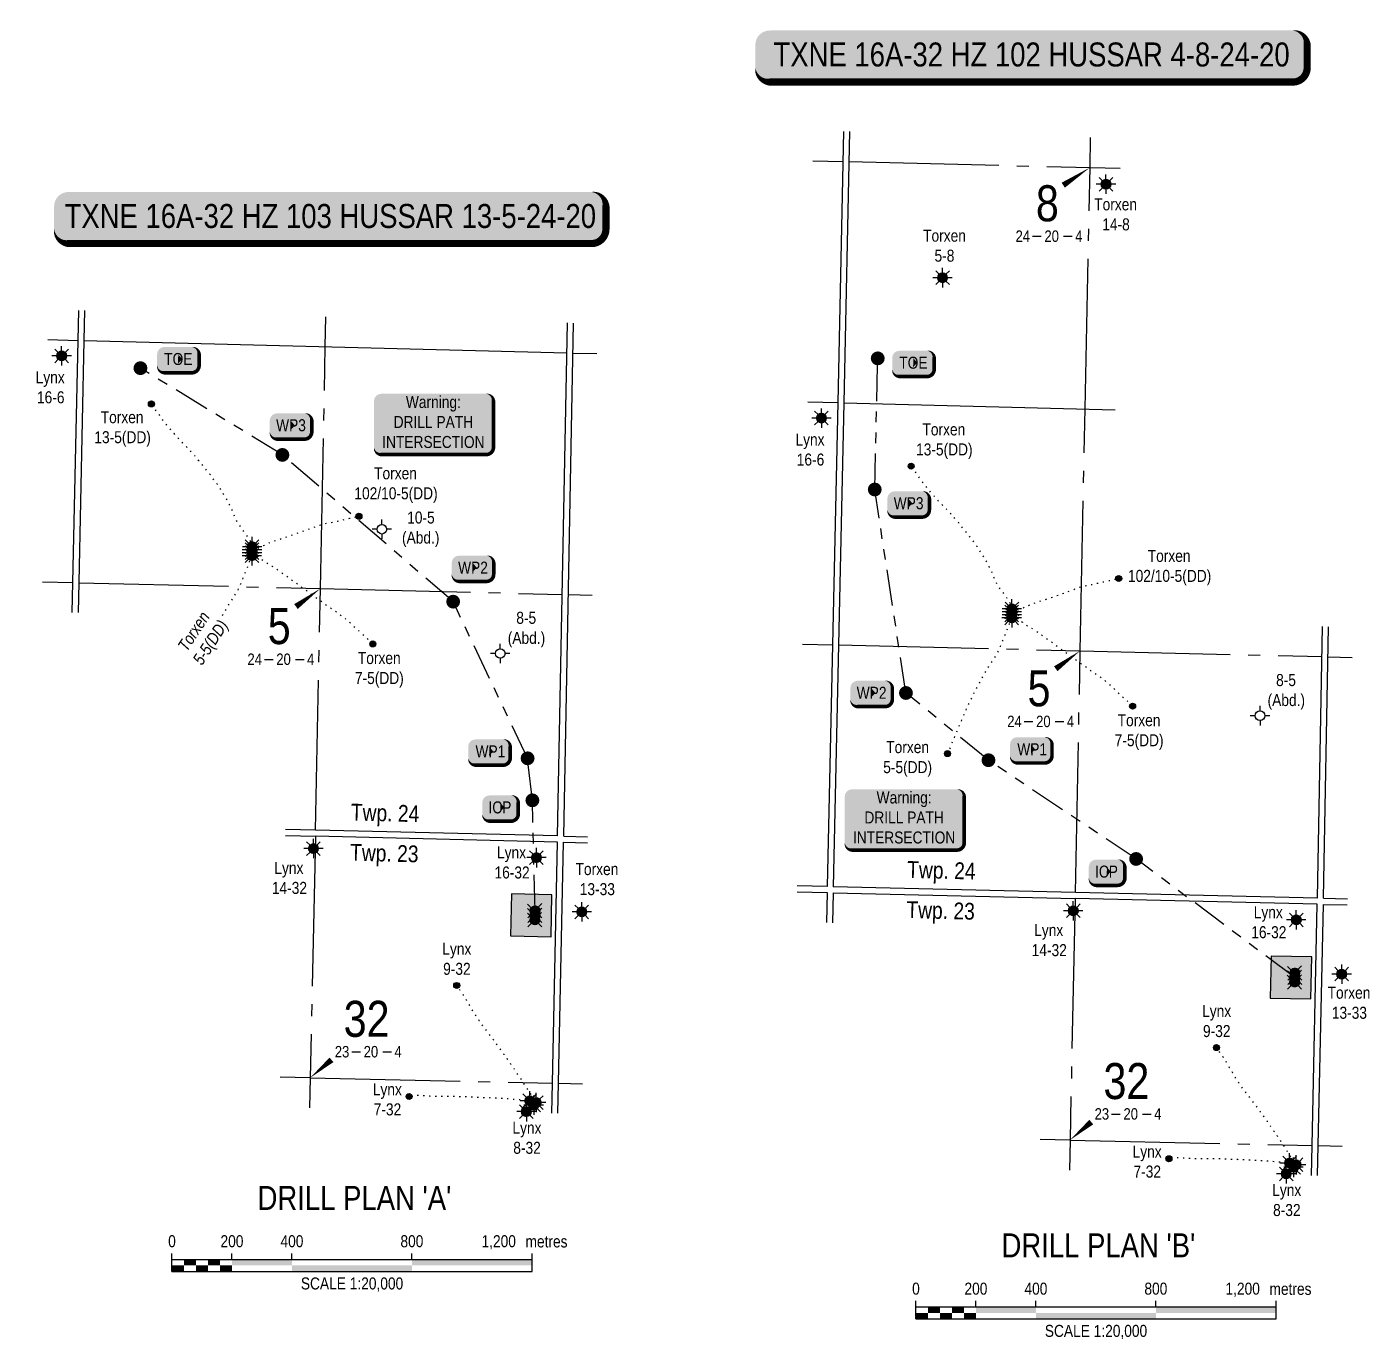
# Model space of a CAD drawing. Extents: x 376302 to 380517, y 5651241 to 5654265.
# Drawn here: x 378598 to 379718, y 5651305 to 5652398 of the extents above; entities that cross this region are included whole.
import ezdxf
from ezdxf.enums import TextEntityAlignment as Align

# ---------------------------------------------------------------- set-up
doc = ezdxf.new("R2010")
doc.units = 0
doc.header["$LTSCALE"] = 5
for name, pattern in [('foc-DOT', [1, 0.2, -0.8]), ('foc-DRILLPATH', [14.75, 6, -1.75, 1.75, -1.75, 1.75, -1.75]), ('foc-QUARTERLINE', [33, 25, -3, 2, -3])]:
    doc.linetypes.add(name, pattern=pattern)
for name, color, linetype in [('10', 1, 'Continuous'), ('9', 3, 'Continuous'), ('ABADATA-DRILL', 8, 'foc-DOT'), ('ABADATA-DRILL-T', 8, 'Continuous'), ('AS-OWNER', 7, 'Continuous'), ('D-TXT', 6, 'Continuous'), ('DETAIL-HZ-Existing', 8, 'foc-DOT'), ('DETAIL-T', 7, 'Continuous'), ('DRILL-T', 8, 'Continuous'), ('F-WS-S', 190, 'Continuous'), ('L-2', 7, 'Continuous'), ('L-BD', 7, 'Continuous'), ('L-MON', 1, 'Continuous'), ('L-QSEC', 8, 'foc-QUARTERLINE'), ('L-SEC', 7, 'Continuous'), ('L-SECLBL', 7, 'Continuous'), ('P-PDRILLPATH', 12, 'foc-DRILLPATH'), ('P-PROPOSED', 10, 'Continuous'), ('P-PROPOSED-H', 21, 'Continuous')]:
    doc.layers.add(name, color=color, linetype=linetype)
doc.styles.add('80', font='ARIALN.TTF', dxfattribs={"height": 10})
doc.styles.add('80CG', font='ARIALN.TTF', dxfattribs={"height": 10})
doc.styles.add('80L', font='ARIALN.TTF', dxfattribs={"height": 10})
doc.styles.add('SIMPLEX', font='ARIALN.TTF')

# ---------------------------------------------------------------- blocks, each defined once
blk = doc.blocks.new('*U376')
at = {"color": 0}
for p, q in [((-150, 0), (-150, 15)), ((-100, 10), (-100, 15)), ((-50, 10), (-50, 15)), ((50, 10), (50, 15)), ((150.2, 0), (150.2, 15)), ((-150, 10), (150.2, 10)), ((-150, 0), (150.2, 0))]:
    blk.add_line(p, q, dxfattribs=at)
for points in [[(-150, 5), (-140, 5), (-150, 0), (-140, 0)], [(-140, 10), (-130, 10), (-140, 5), (-130, 5)], [(-130, 5), (-120, 5), (-130, 0), (-120, 0)], [(-120, 10), (-110, 10), (-120, 5), (-110, 5)], [(-110, 5), (-100, 5), (-110, 0), (-100, 0)], [(-100, 10), (-50, 10), (-100, 5), (-50, 5)], [(-50, 5), (50, 5), (-50, 0), (50, 0)], [(50, 10), (150.2, 10), (50, 5), (150.2, 5)]]:
    blk.add_solid(points, dxfattribs=at)
at = {"color": 0, "style": '80'}
blk.add_text('metres', height=10, dxfattribs=at).set_placement((162.2, 20), align=Align.CENTER)
at = {"color": 0, "char_height": 10, "style": '80'}
for s, insert, attachment_point in [('0', (-150, 30.2), 2), ('200', (-100, 30.2), 2), ('400', (-50, 30.2), 2), ('800', (50, 30.2), 2), ('1,200', (136.7, 30.2), 3), ('SCALE 1:20,000', (0.1, -5), 2)]:
    blk.add_mtext(s, dxfattribs=dict(at, insert=insert, attachment_point=attachment_point))
blk = doc.blocks.new('*U479')
h = blk.add_hatch(color=255)
edge = h.paths.add_edge_path()
edge.add_line((-109, -11.5), (109, -11.5))
edge.add_arc((109, -5.5), 6, 270, 360)
edge.add_line((115, -5.5), (115, 4))
edge.add_arc((109, 4), 6, 0, 90)
edge.add_line((109, 10), (-109, 10))
edge.add_arc((-109, 4), 6, 90, 180)
edge.add_line((-115, 4), (-115, -5.5))
edge.add_arc((-109, -5.5), 6, 180, 270)
at = {"color": 14, "flags": 128}
blk.add_lwpolyline([(-109, -11.5, 3, 3, 0), (109, -11.5, 3, 3, 0.414214), (115, -5.5, 3, 3, 0), (115, 4, 3, 0, 0.414214), (109, 10, 0, 0, 0), (-109, 10, 0, 0, 0.414214), (-115, 4, 0, 0, 0), (-115, -5.5, 0, 3, 0.414214)], format="xyseb", close=True, dxfattribs=at)
at = {"color": 14, "style": '80'}
blk.add_attdef('ENTER_TEXT_001', (-26.85, -4.92), '', height=10, dxfattribs=at)
blk = doc.blocks.new('L-SECLBL')
at = {"layer": '9', "color": 7}
for p, q in [((-5.1, -27.8), (-12.3, -27.8)), ((20.7, -27.8), (13.5, -27.8))]:
    blk.add_line(p, q, dxfattribs=at)
at = {"layer": '10', "color": 2, "style": 'SIMPLEX'}
blk.add_attdef('SEC', text='', height=30, dxfattribs=at).set_placement((0, 0), align=Align.MIDDLE)
at = {"layer": '10', "color": 5, "style": '80L'}
blk.add_attdef('TWP', text='', height=9.5, dxfattribs=at).set_placement((-14.4, -27.4), align=Align.MIDDLE_RIGHT)
blk.add_attdef('RGE', text='', height=9.5, dxfattribs=at).set_placement((3.6, -27.4), align=Align.MIDDLE_CENTER)
blk.add_attdef('MER', text='', height=9.5, dxfattribs=at).set_placement((23.2, -27.4), align=Align.MIDDLE_LEFT)
blk = doc.blocks.new('GAS')
h = blk.add_hatch(color=255)
h.dxf.hatch_style = 1
edge = h.paths.add_edge_path()
edge.add_arc((0, 0), 0.9, 0, 360)
for p, q in [((-0.81, 0), (-1.62, 0)), ((-0.57, 0.57), (-1.14, 1.14)), ((0, 0.81), (0, 1.62)), ((0.57, 0.57), (1.14, 1.14)), ((1.62, 0), (0.81, 0)), ((-0.57, -0.57), (-1.14, -1.14)), ((0, -0.81), (0, -1.62)), ((1.14, -1.14), (0.57, -0.57))]:
    blk.add_line(p, q)
blk.add_circle((0, 0), 0.8)
blk = doc.blocks.new('BH-Existing')
at = {"layer": 'ABADATA-DRILL-T'}
h = blk.add_hatch(color=256, dxfattribs=at)
h.dxf.hatch_style = 1
edge = h.paths.add_edge_path()
edge.add_arc((0, 0), 0.5, 0, 360)
blk.add_circle((0, 0), 0.5, dxfattribs=at)
blk = doc.blocks.new('plbh')
at = {"layer": 'L-MON'}
h = blk.add_hatch(color=255, dxfattribs=at)
h.dxf.hatch_style = 1
edge = h.paths.add_edge_path()
edge.add_arc((0, 0), 1.16, 0, 360)
h = blk.add_hatch(color=256, dxfattribs=at)
h.dxf.hatch_style = 1
h.paths.add_polyline_path([(-0.96, 0, 1), (0.96, 0, 1)])
h.paths.add_polyline_path([(0.91, 0, -1), (-0.91, 0, -1)], flags=16)
h.paths.add_polyline_path([(0.45, 0, -1), (-0.45, 0, -1)], flags=0)
h = blk.add_hatch(color=256, dxfattribs=at)
h.dxf.hatch_style = 1
h.paths.add_polyline_path([(-0.45, 0, 1), (0.45, 0, 1)])
h.paths.add_polyline_path([(0.4, 0, -1), (-0.4, 0, -1)], flags=16)
at = {"layer": 'L-MON', "color": 240}
for radius in [0.96, 0.91, 0.45, 0.4]:
    blk.add_circle((0, 0), radius, dxfattribs=at)
blk = doc.blocks.new('*U469')
h = blk.add_hatch(color=59)
edge = h.paths.add_edge_path()
edge.add_line((-9, -11.5), (9, -11.5))
edge.add_arc((9, -5.5), 6, 270, 360)
edge.add_line((15, -5.5), (15, 4))
edge.add_arc((9, 4), 6, 0, 90)
edge.add_line((9, 10), (-9, 10))
edge.add_arc((-9, 4), 6, 90, 180)
edge.add_line((-15, 4), (-15, -5.5))
edge.add_arc((-9, -5.5), 6, 180, 270)
at = {"color": 1, "flags": 128}
blk.add_lwpolyline([(-9, -11.5, 3, 3, 0), (9, -11.5, 3, 3, 0.414214), (15, -5.5, 3, 3, 0), (15, 4, 3, 0, 0.414214), (9, 10, 0, 0, 0), (-9, 10, 0, 0, 0.414214), (-15, 4, 0, 0, 0), (-15, -5.5, 0, 3, 0.414214)], format="xyseb", close=True, dxfattribs=at)
blk.add_lwpolyline([(3.4, -0.1, 0, 7.5, 0), (0, 0, 0, 0, 0)], format="xyseb", dxfattribs=at)
at = {"color": 1, "style": '80'}
blk.add_attdef('ENTER_TEXT_001', (-36, -5), '', height=10, dxfattribs=at)
blk = doc.blocks.new('*U468')
h = blk.add_hatch(color=59)
edge = h.paths.add_edge_path()
edge.add_line((-11.5, -11.5), (11.5, -11.5))
edge.add_arc((11.5, -5.5), 6, 270, 360)
edge.add_line((17.5, -5.5), (17.5, 4))
edge.add_arc((11.5, 4), 6, 0, 90)
edge.add_line((11.5, 10), (-11.5, 10))
edge.add_arc((-11.5, 4), 6, 90, 180)
edge.add_line((-17.5, 4), (-17.5, -5.5))
edge.add_arc((-11.5, -5.5), 6, 180, 270)
at = {"color": 1, "flags": 128}
blk.add_lwpolyline([(-11.5, -11.5, 3, 3, 0), (11.5, -11.5, 3, 3, 0.414214), (17.5, -5.5, 3, 3, 0), (17.5, 4, 3, 0, 0.414214), (11.5, 10, 0, 0, 0), (-11.5, 10, 0, 0, 0.414214), (-17.5, 4, 0, 0, 0), (-17.5, -5.5, 0, 3, 0.414214)], format="xyseb", close=True, dxfattribs=at)
blk.add_lwpolyline([(3.4, -0.1, 0, 7.5, 0), (0, 0, 0, 0, 0)], format="xyseb", dxfattribs=at)
at = {"color": 1, "style": '80'}
blk.add_attdef('ENTER_TEXT_001', (-36, -5), '', height=10, dxfattribs=at)
blk = doc.blocks.new('Gabd')
for p, q in [((-0.81, 0), (-1.62, 0)), ((0, 0.81), (0, 1.62)), ((1.62, 0), (0.81, 0)), ((0, -0.81), (0, -1.62))]:
    blk.add_line(p, q)
blk.add_circle((0, 0), 0.8)
blk = doc.blocks.new('WC')
at = {"layer": 'L-MON'}
h = blk.add_hatch(color=255, dxfattribs=at)
h.dxf.hatch_style = 1
edge = h.paths.add_edge_path()
edge.add_arc((0, 0), 0.9, 0, 360)
at = {"layer": 'L-MON', "color": 240, "flags": 128}
for points in [[(-0.62, 0.5), (-1.23, 1.12)], [(0.52, 0.61), (1.13, 1.21)], [(-1.18, -1.18), (-0.56, -0.57)], [(1.16, -1.18), (0.56, -0.57)]]:
    blk.add_lwpolyline(points, dxfattribs=at)
at = {"layer": 'L-MON', "color": 240}
for radius in [0.8, 0.373]:
    blk.add_circle((0, 0), radius, dxfattribs=at)

msp = doc.modelspace()

# ---------------------------------------------------------------- hatches: boundary and pattern name
h = msp.add_hatch(color=50)
edge = h.paths.add_edge_path()
edge.add_line((378893.503, 5652042.052), (378981.096, 5652042.052))
edge.add_arc((378981.096, 5652048.052), 6, 270, 360)
edge.add_line((378987.096, 5652048.052), (378987.096, 5652086.673))
edge.add_arc((378981.096, 5652086.673), 6, 360, 450)
edge.add_line((378981.096, 5652092.674), (378893.503, 5652092.674))
edge.add_arc((378893.503, 5652086.673), 6, 90, 180)
edge.add_line((378887.503, 5652086.673), (378887.503, 5652048.052))
edge.add_arc((378893.503, 5652048.052), 6, 180, 270)
h = msp.add_hatch(color=50)
edge = h.paths.add_edge_path()
edge.add_line((379285.789, 5651712.476), (379373.382, 5651712.476))
edge.add_arc((379373.382, 5651718.476), 6, 270, 360)
edge.add_line((379379.382, 5651718.476), (379379.382, 5651757.098))
edge.add_arc((379373.382, 5651757.098), 6, 0, 90)
edge.add_line((379373.382, 5651763.098), (379285.789, 5651763.098))
edge.add_arc((379285.789, 5651757.098), 6, 90, 180)
edge.add_line((379279.788, 5651757.098), (379279.788, 5651718.476))
edge.add_arc((379285.789, 5651718.476), 6, 180, 270)
at = {"layer": 'P-PROPOSED-H'}
h = msp.add_hatch(color=256, dxfattribs=at)
h.dxf.hatch_style = 1
h.paths.add_polyline_path([(379035.056, 5651640.305), (379035.786, 5651675.297), (379002.044, 5651676.001), (379001.313, 5651641.009)])
h = msp.add_hatch(color=256, dxfattribs=at)
h.dxf.hatch_style = 1
h.paths.add_polyline_path([(379668.21, 5651588.462), (379668.941, 5651623.454), (379635.198, 5651624.158), (379634.468, 5651589.166)])

# ---------------------------------------------------------------- linework, layer by layer
at = {"color": 240, "flags": 128}
for points in [[(378893.503, 5652042.052, 3, 3, 0), (378981.096, 5652042.052, 3, 3, 0.41421356), (378987.096, 5652048.052, 3, 3, 0), (378987.096, 5652086.673, 3, 0, 0.41421356), (378981.096, 5652092.674, 0, 0, 0), (378893.503, 5652092.674, 0, 0, 0.41421356), (378887.503, 5652086.673, 0, 0, 0), (378887.503, 5652048.052, 0, 3, 0.41421356)], [(379285.789, 5651712.476, 3, 3, 0), (379373.382, 5651712.476, 3, 3, 0.41421356), (379379.382, 5651718.476, 3, 3, 0), (379379.382, 5651757.098, 3, 0, 0.41421356), (379373.382, 5651763.098, 0, 0, 0), (379285.789, 5651763.098, 0, 0, 0.41421356), (379279.788, 5651757.098, 0, 0, 0), (379279.788, 5651718.476, 0, 3, 0.41421356)]]:
    msp.add_lwpolyline(points, format="xyseb", close=True, dxfattribs=at)
at = {"layer": 'ABADATA-DRILL', "flags": 128}
for points in [[(379419.098, 5651913.452), (379419.098, 5651913.452), (379419.121, 5651914.202), (379419.036, 5651914.001), (379418.572, 5651916.036), (379417.774, 5651918.034), (379416.231, 5651920.472), (379414.785, 5651922.653), (379411.546, 5651927.371), (379409.477, 5651930), (379407.413, 5651932.886), (379405.661, 5651936.187), (379404.081, 5651939.998), (379402.25, 5651944.602), (379398.488, 5651952.242), (379395.723, 5651956.731), (379390.067, 5651965.481), (379384.896, 5651972.567), (379381.716, 5651976.543), (379378.307, 5651980.737), (379374.81, 5651985.034), (379370.106, 5651990.615), (379365.219, 5651995.92), (379361.392, 5651999.799), (379357.684, 5652003.623), (379354.11, 5652007.638), (379350.734, 5652011.644), (379348.532, 5652014.211), (379345.412, 5652018.188), (379343.442, 5652020.939), (379339.632, 5652026.256), (379339.571, 5652026.34), (379336.667, 5652030.32), (379335.158, 5652032.385)], [(378785.901, 5651962.791), (378785.901, 5651962.791), (378785.919, 5651962.801), (378786.032, 5651962.821), (378786.789, 5651963.1), (378788.36, 5651963.738), (378790.095, 5651964.297), (378792.926, 5651965.24), (378796.363, 5651966.689), (378800.267, 5651968.436), (378804.566, 5651970.134), (378811.406, 5651972.375), (378817.442, 5651974.354), (378825.125, 5651977.094), (378832.692, 5651979.793), (378838.63, 5651981.969), (378840.948, 5651982.842), (378845.32, 5651984.278), (378850.729, 5651985.352), (378855.012, 5651986.113), (378857.124, 5651986.645), (378861.301, 5651987.658), (378867.43, 5651989.032), (378870.244, 5651989.663), (378871.029, 5651989.834), (378872.952, 5651990.221), (378874.997, 5651990.605)], [(379418.935, 5651905.943), (379418.935, 5651905.943), (379418.928, 5651905.936), (379418.817, 5651905.721), (379418.543, 5651905.142), (379418.133, 5651904.086), (379417.493, 5651902.653), (379416.724, 5651900.835), (379416.039, 5651898.63), (379414.773, 5651895.193), (379413.55, 5651892.363), (379412.241, 5651889.338), (379410.884, 5651885.943), (379409.467, 5651882.225), (379407.716, 5651878.372), (379403.077, 5651870.495), (379398.659, 5651863.784), (379396.267, 5651859.791), (379393.424, 5651854.531), (379389.002, 5651846.509), (379386.909, 5651842.464), (379383.603, 5651835.492), (379380.365, 5651828.347), (379377.324, 5651821.308), (379374.281, 5651814.271), (379371.365, 5651807.179), (379368.38, 5651799.746), (379367.593, 5651797.814), (379366.678, 5651795.507), (379365.445, 5651792.824)], [(379022.738, 5651502.071), (379023.29, 5651501.208), (379022.738, 5651502.071), (379013.768, 5651516.076), (379013.377, 5651516.685), (379012.152, 5651518.6), (379010.893, 5651520.535), (379009.603, 5651522.459), (379008.308, 5651524.368), (379006.979, 5651526.302), (379005.658, 5651528.194), (379004.265, 5651530.19), (379002.914, 5651532.163), (379001.57, 5651534.128), (379000.228, 5651536.06), (378998.877, 5651538.025), (378997.487, 5651540.029), (378996.047, 5651542.054), (378994.617, 5651544.063), (378993.182, 5651546.075), (378991.771, 5651548.049), (378990.374, 5651549.988), (378988.971, 5651551.887), (378987.514, 5651553.81), (378986.053, 5651555.705), (378984.595, 5651557.603), (378983.153, 5651559.515), (378981.723, 5651561.422), (378980.314, 5651563.288), (378978.959, 5651565.096), (378977.656, 5651566.872), (378976.397, 5651568.61), (378975.202, 5651570.314), (378974.069, 5651572.004), (378972.979, 5651573.675), (378971.952, 5651575.3), (378970.938, 5651576.93), (378969.953, 5651578.536), (378969.022, 5651580.076), (378968.161, 5651581.542), (378967.379, 5651582.933), (378966.672, 5651584.218), (378966.002, 5651585.394), (378965.362, 5651586.455), (378964.75, 5651587.427), (378964.169, 5651588.334), (378963.619, 5651589.184), (378963.1, 5651589.982), (378962.586, 5651590.762), (378962.081, 5651591.516), (378961.589, 5651592.258), (378961.116, 5651592.972), (378960.659, 5651593.651), (378960.217, 5651594.299), (378959.801, 5651594.912), (378959.42, 5651595.481), (378959.067, 5651596.007), (378958.729, 5651596.502), (378958.402, 5651596.968), (378958.09, 5651597.408), (378957.814, 5651597.797), (378957.565, 5651598.146), (378957.328, 5651598.481), (378957.11, 5651598.787), (378956.906, 5651599.056), (378956.715, 5651599.296), (378956.63, 5651599.413), (378956.436, 5651599.675)], [(379655.892, 5651450.229), (379656.444, 5651449.365), (379655.892, 5651450.229), (379646.922, 5651464.233), (379646.531, 5651464.842), (379645.307, 5651466.757), (379644.047, 5651468.692), (379642.757, 5651470.616), (379641.462, 5651472.525), (379640.133, 5651474.459), (379638.812, 5651476.351), (379637.419, 5651478.347), (379636.068, 5651480.32), (379634.725, 5651482.285), (379633.383, 5651484.217), (379632.031, 5651486.183), (379630.641, 5651488.186), (379629.201, 5651490.211), (379627.771, 5651492.22), (379626.336, 5651494.233), (379624.925, 5651496.207), (379623.528, 5651498.145), (379622.125, 5651500.044), (379620.668, 5651501.967), (379619.207, 5651503.862), (379617.75, 5651505.76), (379616.307, 5651507.672), (379614.877, 5651509.579), (379613.468, 5651511.445), (379612.113, 5651513.253), (379610.81, 5651515.029), (379609.551, 5651516.767), (379608.356, 5651518.471), (379607.223, 5651520.161), (379606.133, 5651521.832), (379605.106, 5651523.457), (379604.092, 5651525.087), (379603.107, 5651526.693), (379602.176, 5651528.233), (379601.316, 5651529.699), (379600.534, 5651531.09), (379599.826, 5651532.375), (379599.157, 5651533.551), (379598.517, 5651534.612), (379597.904, 5651535.584), (379597.323, 5651536.491), (379596.773, 5651537.341), (379596.255, 5651538.139), (379595.741, 5651538.919), (379595.236, 5651539.674), (379594.743, 5651540.415), (379594.27, 5651541.129), (379593.814, 5651541.808), (379593.371, 5651542.456), (379592.956, 5651543.069), (379592.574, 5651543.638), (379592.222, 5651544.164), (379591.883, 5651544.66), (379591.557, 5651545.125), (379591.244, 5651545.565), (379590.969, 5651545.954), (379590.719, 5651546.303), (379590.482, 5651546.638), (379590.264, 5651546.944), (379590.061, 5651547.214), (379589.869, 5651547.453), (379589.784, 5651547.57), (379589.59, 5651547.832)], [(379017.367, 5651503.534), (379018.388, 5651503.445), (379017.367, 5651503.534), (379001.106, 5651504.946), (379000.08, 5651505.035), (378997.854, 5651505.21), (378995.559, 5651505.357), (378993.282, 5651505.486), (378990.934, 5651505.592), (378988.555, 5651505.681), (378986.204, 5651505.78), (378983.811, 5651505.899), (378981.421, 5651506.013), (378979.033, 5651506.112), (378976.647, 5651506.227), (378974.281, 5651506.335), (378971.938, 5651506.443), (378969.595, 5651506.552), (378967.267, 5651506.644), (378964.876, 5651506.751), (378962.53, 5651506.849), (378960.221, 5651506.917), (378957.957, 5651506.973), (378955.73, 5651507.026), (378953.548, 5651507.068), (378951.388, 5651507.104), (378949.276, 5651507.127), (378947.21, 5651507.128), (378945.157, 5651507.117), (378943.121, 5651507.103), (378941.133, 5651507.093), (378939.217, 5651507.1), (378937.365, 5651507.139), (378935.596, 5651507.206), (378933.903, 5651507.292), (378932.28, 5651507.395), (378930.725, 5651507.522), (378929.252, 5651507.645), (378927.885, 5651507.76), (378926.632, 5651507.862), (378925.518, 5651507.906), (378924.517, 5651507.877), (378923.572, 5651507.822), (378922.683, 5651507.766), (378921.902, 5651507.702), (378921.21, 5651507.626), (378920.573, 5651507.553), (378920.001, 5651507.489), (378919.53, 5651507.435), (378919.159, 5651507.394), (378918.88, 5651507.366), (378918.635, 5651507.342), (378918.402, 5651507.332), (378918.222, 5651507.332), (378918.084, 5651507.325), (378917.954, 5651507.31), (378917.828, 5651507.296), (378917.701, 5651507.281), (378917.575, 5651507.269), (378917.455, 5651507.262), (378917.337, 5651507.255), (378917.227, 5651507.245), (378917.121, 5651507.225), (378917.016, 5651507.203), (378916.923, 5651507.185), (378916.8, 5651507.16)], [(379014.491, 5651494.356), (379014.66, 5651495.367), (379014.491, 5651494.356), (379011.76, 5651478.138), (379011.641, 5651477.445), (379011.291, 5651475.275), (379010.967, 5651473.076), (379010.651, 5651470.847), (379010.345, 5651468.593), (379010.152, 5651467.183)], [(379650.521, 5651451.691), (379651.542, 5651451.602), (379650.521, 5651451.691), (379634.26, 5651453.103), (379633.235, 5651453.192), (379631.008, 5651453.367), (379628.714, 5651453.514), (379626.436, 5651453.644), (379624.088, 5651453.749), (379621.709, 5651453.838), (379619.358, 5651453.937), (379616.966, 5651454.056), (379614.575, 5651454.17), (379612.187, 5651454.269), (379609.801, 5651454.384), (379607.436, 5651454.492), (379605.093, 5651454.601), (379602.75, 5651454.709), (379600.421, 5651454.801), (379598.031, 5651454.908), (379595.685, 5651455.006), (379593.376, 5651455.074), (379591.111, 5651455.13), (379588.884, 5651455.183), (379586.702, 5651455.225), (379584.543, 5651455.261), (379582.43, 5651455.284), (379580.364, 5651455.285), (379578.311, 5651455.274), (379576.275, 5651455.26), (379574.287, 5651455.25), (379572.372, 5651455.258), (379570.519, 5651455.297), (379568.751, 5651455.364), (379567.057, 5651455.449), (379565.434, 5651455.552), (379563.879, 5651455.679), (379562.407, 5651455.802), (379561.039, 5651455.917), (379559.786, 5651456.019), (379558.672, 5651456.063), (379557.671, 5651456.034), (379556.727, 5651455.979), (379555.838, 5651455.923), (379555.056, 5651455.859), (379554.364, 5651455.783), (379553.727, 5651455.71), (379553.155, 5651455.646), (379552.684, 5651455.593), (379552.313, 5651455.551), (379552.035, 5651455.523), (379551.789, 5651455.499), (379551.556, 5651455.489), (379551.376, 5651455.489), (379551.238, 5651455.482), (379551.108, 5651455.467), (379550.983, 5651455.453), (379550.855, 5651455.438), (379550.729, 5651455.426), (379550.609, 5651455.419), (379550.492, 5651455.412), (379550.381, 5651455.402), (379550.276, 5651455.382), (379550.17, 5651455.36), (379550.077, 5651455.342), (379549.954, 5651455.317)], [(379647.646, 5651442.513), (379647.815, 5651443.524), (379647.646, 5651442.513), (379644.914, 5651426.295), (379644.795, 5651425.602), (379644.446, 5651423.432), (379644.121, 5651421.233), (379643.805, 5651419.004), (379643.499, 5651416.75), (379643.307, 5651415.34)]]:
    msp.add_lwpolyline(points, dxfattribs=at)
at = {"layer": 'L-BD', "flags": 128}
for points in [[(379484.202, 5652281.235, 0, 5, 0), (379461.878, 5652266.498, 0, 0, 0)], [(378842.905, 5651930.397, 0, 5, 0), (378822.524, 5651915.399, 0, 0, 0)], [(379476.059, 5651878.554, 0, 5, 0), (379455.678, 5651863.556, 0, 0, 0)]]:
    msp.add_lwpolyline(points, format="xyseb", dxfattribs=at)
at = {"layer": 'L-QSEC'}
for p, q in [((379484.216, 5652281.235), (379484.728, 5652306.23)), ((379253.282, 5652286.925), (379278.289, 5652286.309)), ((379283.318, 5652286.185), (379484.216, 5652281.235)), ((379484.216, 5652281.235), (379509.208, 5652280.62)), ((378846.949, 5652132.022), (378847.458, 5652156.916)), ((378842.918, 5651930.396), (378846.949, 5652132.022)), ((379476.073, 5651878.553), (379480.104, 5652080.18)), ((378611.422, 5651936.026), (378636.615, 5651935.413)), ((378641.443, 5651935.296), (378842.905, 5651930.397)), ((378838.833, 5651729.012), (378842.905, 5651930.399)), ((378842.905, 5651930.397), (379044.41, 5651925.497)), ((379049.439, 5651925.374), (379069.382, 5651924.89)), ((379244.577, 5651884.183), (379269.769, 5651883.57)), ((379274.598, 5651883.453), (379476.059, 5651878.554)), ((379471.987, 5651677.169), (379476.059, 5651878.556)), ((379476.059, 5651878.554), (379677.565, 5651873.654)), ((379682.593, 5651873.532), (379702.536, 5651873.047)), ((378834.384, 5651522.665), (378809.391, 5651523.233)), ((378834.384, 5651522.665), (378833.86, 5651497.67)), ((378834.384, 5651522.665), (379036.243, 5651518.236)), ((379041.272, 5651518.13), (379061.216, 5651517.67)), ((379467.538, 5651470.822), (379442.545, 5651471.39)), ((379467.538, 5651470.822), (379467.014, 5651445.827)), ((379467.538, 5651470.822), (379669.397, 5651466.393)), ((379674.426, 5651466.287), (379694.37, 5651465.827))]:
    msp.add_line(p, q, dxfattribs=at)
at = {"layer": 'L-SEC'}
for p, q in [((379278.831, 5652311.303), (379273.931, 5652085.352)), ((379283.86, 5652311.179), (379278.96, 5652085.243)), ((378641.318, 5652162.182), (378640.776, 5652137.195)), ((378646.347, 5652162.053), (378645.805, 5652137.086)), ((379040.578, 5651724.222), (379048.719, 5652151.77)), ((379045.607, 5651724.102), (379053.747, 5652151.641)), ((378615.784, 5652137.834), (378640.976, 5652137.19)), ((378645.805, 5652137.067), (379048.243, 5652126.774)), ((379053.272, 5652126.678), (379073.236, 5652126.167)), ((379248.939, 5652085.991), (379274.131, 5652085.347)), ((379278.959, 5652085.224), (379505.103, 5652079.44)), ((378636.415, 5651935.418), (378635.875, 5651910.432)), ((378641.444, 5651935.309), (378640.903, 5651910.31)), ((379673.732, 5651672.379), (379678.04, 5651898.641)), ((379678.761, 5651672.259), (379683.069, 5651898.519)), ((379269.569, 5651883.575), (379265.214, 5651682.089)), ((379274.598, 5651883.466), (379270.243, 5651681.963)), ((378813.696, 5651724.578), (378838.718, 5651723.983)), ((378838.852, 5651729.015), (378813.799, 5651729.61)), ((379040.459, 5651719.194), (378838.714, 5651723.984)), ((379040.578, 5651724.222), (378838.833, 5651729.012)), ((379045.607, 5651724.102), (379065.497, 5651723.64)), ((379036.243, 5651518.236), (379040.459, 5651719.194)), ((379041.272, 5651518.13), (379045.487, 5651719.073)), ((379045.487, 5651719.073), (379065.392, 5651718.611)), ((379240.112, 5651677.65), (379265.114, 5651677.056)), ((379265.214, 5651682.089), (379240.221, 5651682.682)), ((379265.114, 5651677.056), (379264.573, 5651652.059)), ((379270.142, 5651676.934), (379269.602, 5651651.939)), ((379270.142, 5651676.934), (379471.873, 5651672.141)), ((379472.006, 5651677.172), (379270.243, 5651681.963)), ((379673.732, 5651672.379), (379471.987, 5651677.169)), ((379673.613, 5651667.351), (379471.868, 5651672.141)), ((379669.397, 5651466.393), (379673.613, 5651667.351)), ((379678.641, 5651667.23), (379698.546, 5651666.768)), ((379678.761, 5651672.259), (379698.651, 5651671.797)), ((379035.712, 5651493.237), (379036.243, 5651518.236)), ((379040.74, 5651493.126), (379041.272, 5651518.13)), ((379668.866, 5651441.39), (379669.397, 5651466.393)), ((379673.895, 5651441.28), (379674.426, 5651466.287))]:
    msp.add_line(p, q, dxfattribs=at)
at = {"layer": 'L-SECLBL', "flags": 128}
for points in [[(378834.33, 5651522.675, 0, 5, 0), (378852.118, 5651537.672, 0, 0, 0)], [(379467.484, 5651470.832, 0, 5, 0), (379485.273, 5651485.829, 0, 0, 0)]]:
    msp.add_lwpolyline(points, format="xyseb", dxfattribs=at)
at = {"layer": 'P-PDRILLPATH'}
for p, q in [((379304.816, 5652012.932), (379307.317, 5652122.22)), ((379330.825, 5651843.374), (379304.816, 5652012.932)), ((379015.529, 5651788.931), (378953.508, 5651919.475)), ((379019.531, 5651753.919), (379015.529, 5651788.931)), ((379522.641, 5651705.077), (379399.598, 5651787.355)), ((379021.752, 5651661.835), (379019.531, 5651753.919)), ((379654.814, 5651606.245), (379522.641, 5651705.077))]:
    msp.add_line(p, q, dxfattribs=at)
at = {"layer": 'P-PROPOSED'}
for points in [[(379035.056, 5651640.305), (379035.786, 5651675.297), (379002.044, 5651676.001), (379001.313, 5651641.009)], [(379668.21, 5651588.462), (379668.941, 5651623.454), (379635.198, 5651624.158), (379634.468, 5651589.166)]]:
    msp.add_lwpolyline(points, close=True, dxfattribs=at)

# ---------------------------------------------------------------- block references
ref = msp.add_blockref('*U479', (379435.255, 5652375.445), dxfattribs=dict(xscale=1.999315659999983, yscale=1.999315659999983, zscale=1.999315659999983))
ref.add_attrib('ENTER_TEXT_001', 'TXNE 16A-32 HZ 102 HUSSAR 4-8-24-20', (379220.431, 5652365.442), dxfattribs={"color": 14, "height": 19.99316, "style": '80'})
ref = msp.add_blockref('*U479', (378850.887, 5652240.872), dxfattribs=dict(xscale=1.999315659999983, yscale=1.999315659999983, zscale=1.999315659999983))
ref.add_attrib('ENTER_TEXT_001', 'TXNE 16A-32 HZ 103 HUSSAR 13-5-24-20', (378629.694, 5652230.868), dxfattribs={"color": 14, "height": 19.99316, "style": '80'})
at = {"layer": 'ABADATA-DRILL-T', "xscale": 4.99828915, "yscale": 4.99828915, "zscale": 4.99828915}
for name, p in [('BH-Existing', (378875, 5651990.6)), ('Gabd', (378894.135, 5651979.82)), ('Gabd', (378992.725, 5651876.278)), ('Gabd', (379625.88, 5651824.435)), ('BH-Existing', (378956.436, 5651599.675)), ('BH-Existing', (379589.59, 5651547.832)), ('BH-Existing', (378916.8, 5651507.16)), ('BH-Existing', (379549.954, 5651455.317))]:
    msp.add_blockref(name, p, dxfattribs=at)
at = {"layer": 'ABADATA-DRILL-T', "color": 6, "xscale": 4.99828915, "yscale": 4.99828915, "zscale": 4.99828915}
for p in [(378785.841, 5651960.289), (378785.901, 5651962.791), (378785.943, 5651965.295), (378785.781, 5651957.786), (379418.935, 5651905.943), (379418.995, 5651908.446), (379419.055, 5651910.949), (379419.098, 5651913.452), (379022.917, 5651706.166), (379656.071, 5651654.323), (379017.367, 5651503.534), (379022.738, 5651502.071), (379020.635, 5651499.98), (379650.521, 5651451.691), (379653.789, 5651448.137), (379655.892, 5651450.229)]:
    msp.add_blockref('GAS', p, dxfattribs=at)
at = {"layer": 'AS-OWNER'}
ref = msp.add_blockref('*U468', (378724.307, 5652121.697), dxfattribs=dict(at, xscale=0.99965783, yscale=0.99965783, zscale=0.99965783))
ref.add_attrib('ENTER_TEXT_001', 'TOE', (378712.697, 5652116.695), dxfattribs={"layer": '0', "color": 1, "height": 9.9966, "style": '80'})
ref = msp.add_blockref('*U468', (379336.897, 5652118.596), dxfattribs=dict(at, xscale=0.99965783, yscale=0.99965783, zscale=0.99965783))
ref.add_attrib('ENTER_TEXT_001', 'TOE', (379325.288, 5652113.595), dxfattribs={"layer": '0', "color": 1, "height": 9.9966, "style": '80'})
ref = msp.add_blockref('*U468', (378818.189, 5652066.409), dxfattribs=dict(at, xscale=0.99965783, yscale=0.99965783, zscale=0.99965783))
ref.add_attrib('ENTER_TEXT_001', 'WP3', (378805.976, 5652061.476), dxfattribs={"layer": '0', "color": 1, "height": 9.9966, "style": '80'})
ref = msp.add_blockref('*U468', (379332.855, 5652001.447), dxfattribs=dict(at, xscale=0.99965783, yscale=0.99965783, zscale=0.99965783))
ref.add_attrib('ENTER_TEXT_001', 'WP3', (379320.642, 5651996.513), dxfattribs={"layer": '0', "color": 1, "height": 9.9966, "style": '80'})
ref = msp.add_blockref('*U468', (378969.806, 5651947.836), dxfattribs=dict(at, xscale=0.99965783, yscale=0.99965783, zscale=0.99965783))
ref.add_attrib('ENTER_TEXT_001', 'WP2', (378957.624, 5651942.817), dxfattribs={"layer": '0', "color": 1, "height": 9.9966, "style": '80'})
ref = msp.add_blockref('*U468', (379301.98, 5651843.536), dxfattribs=dict(at, xscale=0.99965783, yscale=0.99965783, zscale=0.99965783))
ref.add_attrib('ENTER_TEXT_001', 'WP2', (379289.798, 5651838.517), dxfattribs={"layer": '0', "color": 1, "height": 9.9966, "style": '80'})
ref = msp.add_blockref('*U468', (378983.574, 5651794.718), dxfattribs=dict(at, xscale=0.99965783, yscale=0.99965783, zscale=0.99965783))
ref.add_attrib('ENTER_TEXT_001', 'WP1', (378972.149, 5651789.7), dxfattribs={"layer": '0', "color": 1, "height": 9.9966, "style": '80'})
ref = msp.add_blockref('*U468', (379435.034, 5651796.538), dxfattribs=dict(at, xscale=0.99965783, yscale=0.99965783, zscale=0.99965783))
ref.add_attrib('ENTER_TEXT_001', 'WP1', (379423.609, 5651791.519), dxfattribs={"layer": '0', "color": 1, "height": 9.9966, "style": '80'})
ref = msp.add_blockref('*U469', (378992.768, 5651748.054), dxfattribs=dict(at, xscale=0.99965783, yscale=0.99965783, zscale=0.99965783))
ref.add_attrib('ENTER_TEXT_001', 'ICP', (378982.931, 5651743.053), dxfattribs={"layer": '0', "color": 1, "height": 9.9966, "style": '80'})
ref = msp.add_blockref('*U469', (379498.208, 5651694.554), dxfattribs=dict(at, xscale=0.99965783, yscale=0.99965783, zscale=0.99965783))
ref.add_attrib('ENTER_TEXT_001', 'ICP', (379488.371, 5651689.552), dxfattribs={"layer": '0', "color": 1, "height": 9.9966, "style": '80'})
at = {"layer": 'F-WS-S', "xscale": 1.25, "yscale": 1.25, "zscale": 1.25}
for p in [(379017.367, 5651503.534), (379022.738, 5651502.071), (379014.528, 5651494.498), (379650.521, 5651451.691), (379647.682, 5651442.655), (379655.892, 5651450.229)]:
    msp.add_blockref('GAS', p, dxfattribs=at)
at = {"layer": 'L-2', "xscale": 0.99965783, "yscale": 0.99965783, "zscale": 0.99965783}
for p in [(378869.147, 5651361.345), (379489.104, 5651321.808)]:
    msp.add_blockref('*U376', p, dxfattribs=at)
at = {"layer": 'L-MON', "xscale": 4.99828915, "yscale": 4.99828915, "zscale": 4.99828915}
for name, p in [('plbh', (379307.317, 5652122.22)), ('plbh', (378692.919, 5652114.042)), ('plbh', (378811.21, 5652041.767)), ('plbh', (379304.816, 5652012.932)), ('plbh', (378953.508, 5651919.475)), ('plbh', (379330.825, 5651843.374)), ('plbh', (379015.529, 5651788.931)), ('plbh', (379399.598, 5651787.355)), ('plbh', (379019.531, 5651753.919)), ('plbh', (379522.641, 5651705.077)), ('WC', (379021.738, 5651661.837)), ('WC', (379021.581, 5651654.339)), ('WC', (379021.66, 5651658.088)), ('WC', (379654.814, 5651606.245)), ('WC', (379654.892, 5651609.994)), ('WC', (379654.736, 5651602.496))]:
    msp.add_blockref(name, p, dxfattribs=at)
at = {"layer": 'L-SECLBL'}
for p, values in [((379448.666, 5652251.443), {'SEC': '8', 'TWP': '24', 'RGE': '20', 'MER': '4'}), ((378808.575, 5651898.924), {'SEC': '5', 'TWP': '24', 'RGE': '20', 'MER': '4'}), ((379441.73, 5651847.081), {'SEC': '5', 'TWP': '24', 'RGE': '20', 'MER': '4'}), ((378881.383, 5651571.867), {'SEC': '32', 'TWP': '23', 'RGE': '20', 'MER': '4'}), ((379514.538, 5651520.024), {'SEC': '32', 'TWP': '23', 'RGE': '20', 'MER': '4'})]:
    msp.add_blockref('L-SECLBL', p, dxfattribs=at).add_auto_attribs(values)

# ---------------------------------------------------------------- texts
at = {"color": 240, "char_height": 10.0001, "attachment_point": 5, "style": '80L'}
for insert in [(378937.02, 5652069.138), (379329.305, 5651739.562)]:
    msp.add_mtext_dynamic_manual_height_columns('Warning:\\PDRILL PATH INTERSECTION', width=72.00805, gutter_width=50.018, heights=[0], dxfattribs=dict(at, insert=insert))
at = {"layer": 'ABADATA-DRILL-T', "char_height": 10.00365, "attachment_point": 1, "style": '80L'}
for s, insert in [('\\pi4.6902;10-5\\P\\pi0.39462;(Abd.)', (378910.485, 5651994.582)), ('\\pi7.4913;8-5\\P\\pi0.39462;(Abd.)', (378998.62, 5651911.001)), ('\\pi7.4913;8-5\\P\\pi0.39462;(Abd.)', (379631.775, 5651859.159))]:
    msp.add_mtext_dynamic_manual_height_columns(s, width=30.60913, gutter_width=50.018, heights=[0], dxfattribs=dict(at, insert=insert))
at = {"layer": 'D-TXT', "color": 3, "char_height": 13.9952, "attachment_point": 1, "rotation": 358.523082, "style": '80L'}
for s, width, insert in [('Twp. 24', 101.3954, (378868.461, 5651751.164)), ('Twp. 23', 56.52199, (378867.82, 5651717.682)), ('Twp. 24', 101.3954, (379332.051, 5651703.349)), ('Twp. 23', 56.52199, (379331.41, 5651669.867))]:
    msp.add_mtext_dynamic_manual_height_columns(s, width=width, gutter_width=47.5, heights=[0], dxfattribs=dict(at, insert=insert))
at = {"layer": 'DETAIL-HZ-Existing', "char_height": 10, "attachment_point": 1, "style": '80L'}
for s, insert in [('\\pi0.71508;Lynx\\P\\pi-1.3654;16-32', (378989.323, 5651715.472)), ('\\pi0.71508;Lynx\\P\\pi-1.3654;16-32', (379619.927, 5651665.704)), ('\\pi0.71508;Lynx\\P\\pi1.4347;9-32', (378943.748, 5651635.189)), ('\\pi0.71508;Lynx\\P\\pi1.4347;9-32', (379576.902, 5651583.346)), ('\\pi0.71508;Lynx\\P\\pi1.4688;7-32', (378885.84, 5651518.068)), ('\\pi0.71508;Lynx\\P\\pi1.4688;7-32', (379518.994, 5651466.225))]:
    msp.add_mtext_dynamic_manual_height_columns(s, width=24.73165, gutter_width=50, heights=[0], dxfattribs=dict(at, insert=insert))
at = {"layer": 'DETAIL-T', "color": 3, "char_height": 19.99316, "width": 225.75692, "attachment_point": 1, "style": '80CG'}
for s, insert in [("\\pi33.547;DRILL PLAN 'A'", (378756.97, 5651432.61)), ("\\pi33.547;DRILL PLAN 'B'", (379376.927, 5651393.073))]:
    msp.add_mtext(s, dxfattribs=dict(at, insert=insert))
at = {"layer": 'DRILL-T', "char_height": 10, "attachment_point": 1, "style": '80L', "bg_fill": 3, "box_fill_scale": 1.15, "bg_fill_color": 256, "bg_fill_true_color": 256, "bg_fill_transparency": 0}
for s, width, insert in [('\\pi0.19325;Torxen\\P\\pi6.8849;14-8', 34.94993, (379487.52, 5652255.553)), ('\\pi0.19325;Torxen\\P\\pi9.6851;5-8', 34.94993, (379344.934, 5652229.459)), ('\\pi5.8242;Lynx\\P\\pi6.8986;16-6', 34.94993, (378599.787, 5652111.432)), ('\\pi5.972;Torxen\\P\\pi0.67187;13-5(DD)', 46.50746, (378653.85, 5652078.196)), ('\\pi5.972;Torxen\\P\\pi0.67187;13-5(DD)', 46.50746, (379338.598, 5652068.007)), ('\\pi5.8242;Lynx\\P\\pi6.8986;16-6', 34.94993, (379232.941, 5652059.589)), ('\\pi17.113;Torxen\\P\\pi0.66392;102/10-5(DD)', 68.79031, (378870.526, 5652031.44)), ('\\pi17.113;Torxen\\P\\pi0.66392;102/10-5(DD)', 68.79031, (379515.19, 5651962.638)), ('\\pi9.1496;Torxen\\P\\pi6.6837;7-5(DD)', 52.86262, (378864.947, 5651877.511)), ('\\pi9.1496;Torxen\\P\\pi6.6837;7-5(DD)', 52.86262, (379498.101, 5651825.668)), ('\\pi9.1496;Torxen\\P\\pi6.6496;5-5(DD)', 52.86262, (379305.237, 5651803.241)), ('\\pi5.8242;Lynx\\P\\pi3.7437;14-32', 34.94993, (378798.691, 5651702.595)), ('\\pi0.19325;Torxen\\P\\pi3.713;13-33', 34.94993, (379055.299, 5651701.598)), ('\\pi5.8242;Lynx\\P\\pi3.7437;14-32', 34.94993, (379431.845, 5651650.752)), ('\\pi0.19325;Torxen\\P\\pi3.713;13-33', 34.94993, (379682.004, 5651598.592))]:
    msp.add_mtext_dynamic_manual_height_columns(s, width=width, gutter_width=50.018, heights=[0], dxfattribs=dict(at, insert=insert))
at = {"layer": 'DRILL-T', "insert": (378718.149, 5651874.71), "char_height": 10, "attachment_point": 1, "rotation": 56.821563, "style": '80L', "bg_fill": 3, "box_fill_scale": 1.15, "bg_fill_color": 256, "bg_fill_true_color": 256, "bg_fill_transparency": 0}
msp.add_mtext_dynamic_manual_height_columns('\\pi9.4565;{\\fArial Narrow|b0|i1|c0|p34;Torxen\\P\\pi6.8031;5-5(DD)}', width=52.86262, gutter_width=50.018, heights=[0], dxfattribs=at)

# ---------------------------------------------------------------- next in the draw order: linework, layer by layer
at = {"layer": 'ABADATA-DRILL', "flags": 128}
for points in [[(378785.943, 5651965.295), (378785.943, 5651965.295), (378785.966, 5651966.044), (378785.881, 5651965.844), (378785.417, 5651967.879), (378784.62, 5651969.877), (378783.077, 5651972.315), (378781.631, 5651974.496), (378778.392, 5651979.214), (378776.323, 5651981.843), (378774.258, 5651984.729), (378772.506, 5651988.03), (378770.926, 5651991.841), (378769.095, 5651996.445), (378765.333, 5652004.085), (378762.569, 5652008.574), (378756.912, 5652017.324), (378751.741, 5652024.41), (378748.562, 5652028.386), (378745.153, 5652032.58), (378741.656, 5652036.877), (378736.951, 5652042.458), (378732.065, 5652047.763), (378728.238, 5652051.642), (378724.53, 5652055.466), (378720.956, 5652059.481), (378717.58, 5652063.487), (378715.377, 5652066.054), (378712.258, 5652070.031), (378710.287, 5652072.782), (378706.477, 5652078.099), (378706.417, 5652078.183), (378703.513, 5652082.163), (378702.004, 5652084.228)], [(378785.781, 5651957.786), (378785.781, 5651957.786), (378785.773, 5651957.779), (378785.663, 5651957.564), (378785.389, 5651956.985), (378784.979, 5651955.929), (378784.339, 5651954.496), (378783.57, 5651952.678), (378782.884, 5651950.473), (378781.619, 5651947.036), (378780.395, 5651944.206), (378779.087, 5651941.181), (378777.73, 5651937.786), (378776.313, 5651934.068), (378774.562, 5651930.215), (378769.923, 5651922.338), (378765.505, 5651915.627), (378763.113, 5651911.634), (378760.821, 5651907.394)], [(378785.841, 5651960.289), (378785.841, 5651960.289), (378785.846, 5651960.296), (378786.214, 5651959.985), (378786.829, 5651959.54), (378787.779, 5651958.891), (378789, 5651957.954), (378790.657, 5651956.866), (378792.694, 5651955.644), (378794.868, 5651954.094), (378797.156, 5651952.461), (378799.763, 5651950.797), (378802.713, 5651948.96), (378806.056, 5651946.797), (378809.569, 5651944.436), (378817.497, 5651938.803), (378825.555, 5651932.869), (378833.485, 5651927.133), (378841.265, 5651921.508), (378849.075, 5651915.86), (378857.079, 5651910.283), (378862.31, 5651906.433), (378866.991, 5651902.463), (378870.224, 5651899.464), (378874.381, 5651895.602), (378877.501, 5651892.806), (378880.68, 5651889.955), (378881.412, 5651889.282), (378884.696, 5651886.102), (378886.54, 5651884.237)], [(379419.055, 5651910.949), (379419.055, 5651910.949), (379419.073, 5651910.958), (379419.186, 5651910.978), (379419.943, 5651911.257), (379421.514, 5651911.895), (379423.249, 5651912.454), (379426.081, 5651913.397), (379429.518, 5651914.846), (379433.422, 5651916.593), (379437.72, 5651918.292), (379444.561, 5651920.532), (379450.597, 5651922.511), (379458.28, 5651925.252), (379465.846, 5651927.95), (379471.785, 5651930.126), (379474.102, 5651930.999), (379478.474, 5651932.435), (379483.883, 5651933.509), (379488.167, 5651934.27), (379490.278, 5651934.802), (379494.455, 5651935.815), (379500.584, 5651937.189), (379503.399, 5651937.82), (379504.183, 5651937.991), (379506.106, 5651938.378), (379508.152, 5651938.762)], [(379418.995, 5651908.446), (379418.995, 5651908.446), (379419, 5651908.453), (379419.368, 5651908.142), (379419.983, 5651907.697), (379420.933, 5651907.049), (379422.154, 5651906.111), (379423.811, 5651905.023), (379425.848, 5651903.801), (379428.023, 5651902.251), (379430.31, 5651900.618), (379432.917, 5651898.954), (379435.867, 5651897.117), (379439.21, 5651894.954), (379442.723, 5651892.593), (379450.651, 5651886.96), (379458.709, 5651881.026), (379466.639, 5651875.29), (379474.42, 5651869.665), (379482.23, 5651864.017), (379490.234, 5651858.44), (379495.465, 5651854.59), (379500.145, 5651850.62), (379503.378, 5651847.621), (379507.536, 5651843.759), (379510.656, 5651840.963), (379513.835, 5651838.112), (379514.566, 5651837.44), (379517.85, 5651834.259), (379519.694, 5651832.394)]]:
    msp.add_lwpolyline(points, dxfattribs=at)
at = {"layer": 'L-QSEC'}
for p, q in [((379480.104, 5652080.18), (379484.216, 5652281.235)), ((378838.714, 5651723.984), (378834.384, 5651522.665)), ((379471.868, 5651672.141), (379467.538, 5651470.822))]:
    msp.add_line(p, q, dxfattribs=at)
at = {"layer": 'L-SEC'}
for p, q in [((378640.776, 5652137.195), (378636.415, 5651935.418)), ((378645.805, 5652137.086), (378641.444, 5651935.309)), ((379273.931, 5652085.352), (379269.569, 5651883.575)), ((379278.96, 5652085.244), (379274.598, 5651883.466)), ((379674.426, 5651466.287), (379678.641, 5651667.23))]:
    msp.add_line(p, q, dxfattribs=at)
at = {"layer": 'P-PDRILLPATH'}
for p, q in [((378811.21, 5652041.767), (378692.919, 5652114.042)), ((378953.508, 5651919.475), (378811.21, 5652041.767)), ((379399.598, 5651787.355), (379330.825, 5651843.374))]:
    msp.add_line(p, q, dxfattribs=at)

# ---------------------------------------------------------------- next in the draw order: block references
at = {"layer": 'ABADATA-DRILL-T', "color": 6, "xscale": 4.99828915, "yscale": 4.99828915, "zscale": 4.99828915}
for p in [(379497.506, 5652267.303), (379361.31, 5652189.43), (378627.255, 5652124.305), (379260.409, 5652072.462), (378837.092, 5651713.708), (379060.697, 5651660.978), (379470.247, 5651661.865), (379693.914, 5651609.076)]:
    msp.add_blockref('GAS', p, dxfattribs=at)
at = {"layer": 'ABADATA-DRILL-T', "xscale": 4.99828915, "yscale": 4.99828915, "zscale": 4.99828915}
for p in [(378701.995, 5652084.223), (379335.149, 5652032.38), (379508.154, 5651938.757), (378886.537, 5651884.233), (379519.691, 5651832.39), (379365.449, 5651792.813)]:
    msp.add_blockref('BH-Existing', p, dxfattribs=at)

# ---------------------------------------------------------------- next in the draw order: texts
at = {"layer": 'DRILL-T', "char_height": 10, "attachment_point": 1, "style": '80L', "bg_fill": 3, "box_fill_scale": 1.15, "bg_fill_color": 256, "bg_fill_true_color": 256, "bg_fill_transparency": 0}
for insert in [(378997.067, 5651486.04), (379630.221, 5651434.197)]:
    msp.add_mtext_dynamic_manual_height_columns('\\pi5.8242;Lynx\\P\\pi6.5439;8-32', width=34.94993, gutter_width=50.018, heights=[0], dxfattribs=dict(at, insert=insert))

# ---------------------------------------------------------------- next in the draw order: block references
at = {"layer": 'ABADATA-DRILL-T', "color": 6, "xscale": 4.99828915, "yscale": 4.99828915, "zscale": 4.99828915}
for p in [(379014.528, 5651494.498), (379647.682, 5651442.655)]:
    msp.add_blockref('GAS', p, dxfattribs=at)

doc.saveas('drawing.dxf')
